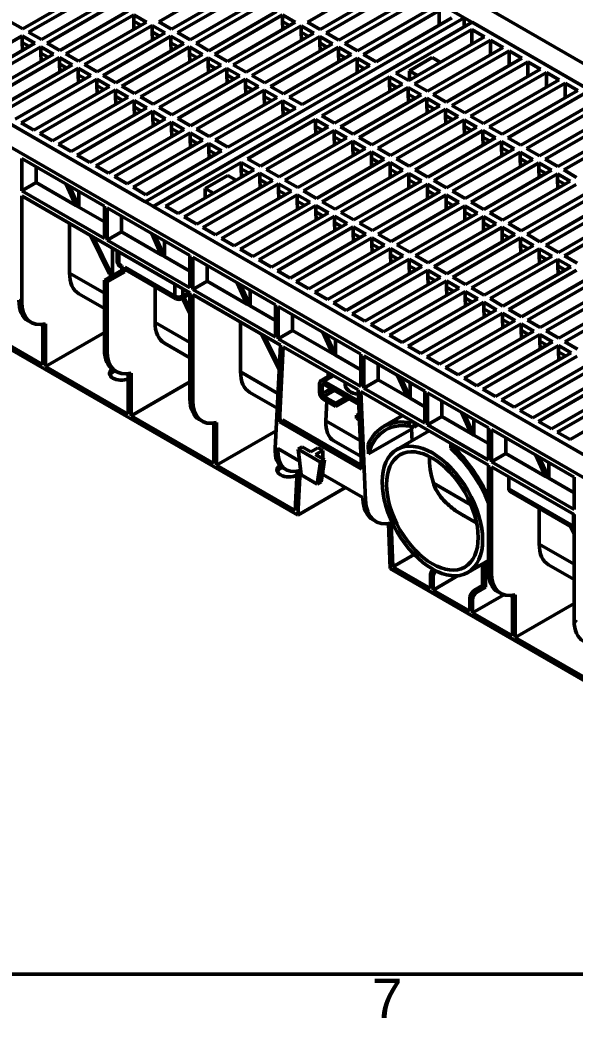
# Model space of a CAD drawing. Header units: millimetres. Extents: x 0 to 1485, y 0 to 1050.
# Drawn here: x 197.6 to 320.7, y 15.3 to 236.6 of the extents above; entities that cross this region are included whole.
import ezdxf

# ---------------------------------------------------------------- set-up
doc = ezdxf.new("R2010")
doc.units = ezdxf.units.MM
doc.header["$LTSCALE"] = 2.5
doc.layers.get('0').update_dxf_attribs({"lineweight": 50})
for name, color, linetype, lineweight in [('Rahmen_0', 7, 'Continuous', 50), ('Rahmen_2', 7, 'Continuous', 50), ('Sichtbar (ISO)', 7, 'Continuous', 50), ('Sichtbar schmal (ISO)', 7, 'Continuous', 50)]:
    doc.layers.add(name, color=color, linetype=linetype, lineweight=lineweight)
doc.styles.add('Aktuell-DINNach Layer', font='arial.ttf')

# ---------------------------------------------------------------- blocks, each defined once
blk = doc.blocks.new('Ränder Standardrahmen')
at = {"layer": 'Rahmen_0', "flags": 128}
blk.add_lwpolyline([(10, 10), (10, 410), (584, 410), (584, 10), (10, 10)], dxfattribs=at)
at = {"layer": 'Rahmen_2', "insert": (110.259, 6.1), "char_height": 3.5, "attachment_point": 7, "style": 'Aktuell-DINNach Layer'}
blk.add_mtext('7', dxfattribs=at)

msp = doc.modelspace()

# ---------------------------------------------------------------- linework, layer by layer
at = {"layer": 'Sichtbar (ISO)'}
for p, q in [((124.665, 341.238), (478.218, 137.114)), ((120.245, 338.686), (473.799, 134.562)), ((403.088, 93.737), (49.535, 297.862)), ((50.418, 297.351), (225.427, 196.31)), ((398.668, 91.186), (45.115, 295.31)), ((261.387, 236.173), (278.181, 245.869)), ((228.404, 236.233), (243.43, 244.908)), ((281.009, 244.236), (264.215, 234.54)), ((213.275, 243.334), (198.249, 234.659)), ((199.556, 233.904), (214.582, 242.58)), ((246.258, 243.275), (231.232, 234.6)), ((232.539, 233.845), (247.566, 242.52)), ((265.523, 233.786), (282.317, 243.482)), ((285.145, 241.849), (268.351, 232.153)), ((217.411, 240.947), (202.385, 232.271)), ((203.692, 231.517), (218.718, 240.192)), ((250.394, 240.887), (235.368, 232.212)), ((236.675, 231.457), (251.701, 240.132)), ((269.658, 231.398), (286.452, 241.094)), ((289.281, 239.461), (272.487, 229.765)), ((221.546, 238.559), (206.52, 229.884)), ((207.828, 229.129), (222.854, 237.804)), ((225.682, 236.171), (222.854, 237.804)), ((222.854, 237.804), (222.854, 236.375)), ((296.138, 237.135), (225.427, 196.31)), ((254.53, 238.499), (239.504, 229.824)), ((240.811, 229.069), (255.837, 237.745)), ((255.837, 237.745), (258.665, 236.112)), ((255.837, 237.745), (255.837, 236.316)), ((273.794, 229.01), (290.588, 238.706)), ((276.623, 227.377), (293.416, 237.073)), ((290.588, 238.706), (290.588, 235.44)), ((296.138, 235.093), (296.138, 237.135)), ((198.249, 234.659), (195.421, 236.292)), ((225.682, 236.171), (210.656, 227.496)), ((211.964, 226.741), (226.99, 235.416)), ((224.445, 235.457), (222.854, 236.375)), ((222.854, 236.375), (222.909, 234.57)), ((229.818, 233.783), (226.99, 235.416)), ((226.99, 235.416), (226.99, 233.987)), ((297.906, 236.114), (227.195, 195.289)), ((231.232, 234.6), (228.404, 236.233)), ((258.665, 236.112), (243.639, 227.436)), ((244.947, 226.682), (259.973, 235.357)), ((257.428, 235.397), (255.837, 236.316)), ((255.837, 236.316), (255.893, 234.511)), ((259.973, 235.357), (262.801, 233.724)), ((259.973, 235.357), (259.973, 233.928)), ((264.215, 234.54), (261.387, 236.173)), ((472.915, 135.073), (297.906, 236.114)), ((181.348, 223.392), (198.142, 233.088)), ((198.142, 233.088), (200.97, 231.455)), ((198.142, 233.088), (198.142, 231.659)), ((202.385, 232.271), (199.556, 233.904)), ((229.818, 233.783), (214.792, 225.108)), ((216.099, 224.353), (231.125, 233.028)), ((228.581, 233.069), (226.99, 233.987)), ((226.99, 233.987), (227.045, 232.182)), ((233.954, 231.395), (231.125, 233.028)), ((231.125, 233.028), (231.125, 231.6)), ((235.368, 232.212), (232.539, 233.845)), ((262.801, 233.724), (247.775, 225.049)), ((249.083, 224.294), (264.109, 232.969)), ((261.564, 233.009), (259.973, 233.928)), ((259.973, 233.928), (260.028, 232.123)), ((264.109, 232.969), (266.937, 231.336)), ((264.109, 232.969), (264.109, 231.54)), ((268.351, 232.153), (265.523, 233.786)), ((281.005, 224.847), (297.799, 234.543)), ((283.834, 223.214), (300.627, 232.91)), ((297.799, 234.543), (300.627, 232.91)), ((297.799, 231.277), (297.799, 234.543)), ((200.97, 231.455), (184.177, 221.759)), ((185.484, 221.004), (202.278, 230.7)), ((198.142, 231.659), (199.733, 230.74)), ((198.142, 231.659), (198.198, 229.854)), ((202.278, 230.7), (205.106, 229.067)), ((202.278, 230.7), (202.278, 229.271)), ((206.52, 229.884), (203.692, 231.517)), ((233.954, 231.395), (218.928, 222.72)), ((220.235, 221.965), (235.261, 230.641)), ((232.716, 230.681), (231.125, 231.6)), ((231.125, 231.6), (231.181, 229.795)), ((238.089, 229.008), (235.261, 230.641)), ((235.261, 230.641), (235.261, 229.212)), ((239.504, 229.824), (236.675, 231.457)), ((266.937, 231.336), (251.911, 222.661)), ((253.218, 221.906), (268.244, 230.581)), ((265.7, 230.622), (264.109, 231.54)), ((264.109, 231.54), (264.164, 229.735)), ((268.244, 230.581), (271.073, 228.948)), ((268.244, 230.581), (268.244, 229.152)), ((272.487, 229.765), (269.658, 231.398)), ((301.935, 232.155), (285.141, 222.459)), ((287.969, 220.826), (304.763, 230.522)), ((301.935, 232.155), (304.763, 230.522)), ((301.935, 232.155), (301.935, 228.889)), ((205.106, 229.067), (188.312, 219.371)), ((189.62, 218.616), (206.414, 228.312)), ((202.278, 229.271), (203.869, 228.353)), ((202.278, 229.271), (202.333, 227.466)), ((206.414, 228.312), (209.242, 226.679)), ((206.414, 228.312), (206.414, 226.883)), ((210.656, 227.496), (207.828, 229.129)), ((238.089, 229.008), (223.063, 220.332)), ((224.371, 219.578), (239.397, 228.253)), ((236.852, 228.293), (235.261, 229.212)), ((235.261, 229.212), (235.317, 227.407)), ((242.225, 226.62), (239.397, 228.253)), ((239.397, 228.253), (239.397, 226.824)), ((243.639, 227.436), (240.811, 229.069)), ((271.073, 228.948), (256.047, 220.273)), ((257.354, 219.518), (272.38, 228.194)), ((269.835, 228.234), (268.244, 229.152)), ((268.244, 229.152), (268.3, 227.347)), ((272.38, 228.194), (275.208, 226.561)), ((272.38, 228.194), (272.38, 226.765)), ((276.623, 227.377), (273.794, 229.01)), ((283.966, 225.383), (289.004, 228.291)), ((289.004, 228.291), (290.816, 227.245)), ((306.07, 229.767), (289.277, 220.071)), ((292.105, 218.438), (308.899, 228.134)), ((306.07, 229.767), (308.899, 228.134)), ((306.07, 229.767), (306.07, 226.501)), ((209.242, 226.679), (192.448, 216.983)), ((193.756, 216.229), (210.549, 225.924)), ((206.414, 226.883), (208.005, 225.965)), ((206.414, 226.883), (206.469, 225.078)), ((210.549, 225.924), (213.378, 224.291)), ((210.549, 225.924), (210.549, 224.496)), ((214.792, 225.108), (211.964, 226.741)), ((242.225, 226.62), (227.199, 217.945)), ((228.507, 217.19), (243.533, 225.865)), ((240.988, 225.905), (239.397, 226.824)), ((239.397, 226.824), (239.452, 225.019)), ((246.361, 224.232), (243.533, 225.865)), ((243.533, 225.865), (243.533, 224.436)), ((247.775, 225.049), (244.947, 226.682)), ((260.182, 217.885), (275.208, 226.561)), ((273.971, 225.846), (272.38, 226.765)), ((272.38, 226.765), (272.436, 224.96)), ((310.206, 227.379), (293.412, 217.684)), ((310.206, 227.379), (313.035, 225.746)), ((310.206, 227.379), (310.206, 224.113)), ((213.378, 224.291), (196.584, 214.596)), ((210.549, 224.496), (212.14, 223.577)), ((210.549, 224.496), (210.605, 222.691)), ((218.928, 222.72), (216.099, 224.353)), ((246.361, 224.232), (231.335, 215.557)), ((245.124, 223.518), (243.533, 224.436)), ((243.533, 224.436), (243.588, 222.631)), ((251.911, 222.661), (249.083, 224.294)), ((264.565, 215.355), (279.591, 224.03)), ((279.591, 224.03), (282.419, 222.397)), ((279.591, 222.602), (279.591, 224.03)), ((283.834, 223.214), (281.005, 224.847)), ((283.966, 225.383), (285.778, 224.337)), ((283.966, 223.29), (283.966, 225.383)), ((296.241, 216.051), (313.035, 225.746)), ((314.342, 224.992), (297.548, 215.296)), ((314.342, 224.992), (317.17, 223.359)), ((314.342, 224.992), (314.342, 221.726)), ((197.891, 213.841), (214.685, 223.537)), ((217.513, 221.904), (200.72, 212.208)), ((214.685, 223.537), (217.513, 221.904)), ((214.685, 223.537), (214.685, 222.108)), ((214.685, 222.108), (216.276, 221.189)), ((214.685, 222.108), (214.741, 220.303)), ((223.063, 220.332), (220.235, 221.965)), ((232.642, 214.802), (247.668, 223.477)), ((250.497, 221.844), (235.471, 213.169)), ((250.497, 221.844), (247.668, 223.477)), ((247.668, 223.477), (247.668, 222.048)), ((249.259, 221.13), (247.668, 222.048)), ((247.668, 222.048), (247.724, 220.243)), ((256.047, 220.273), (253.218, 221.906)), ((267.393, 213.722), (282.419, 222.397)), ((283.727, 221.643), (268.701, 212.967)), ((281.182, 221.683), (279.591, 222.602)), ((279.646, 220.796), (279.591, 222.602)), ((283.727, 221.643), (286.555, 220.01)), ((283.727, 221.643), (283.727, 220.214)), ((287.969, 220.826), (285.141, 222.459)), ((300.377, 213.663), (317.17, 223.359)), ((318.478, 222.604), (301.684, 212.908)), ((318.478, 222.604), (321.306, 220.971)), ((318.478, 222.604), (318.478, 219.338)), ((202.027, 211.453), (218.821, 221.149)), ((221.649, 219.516), (204.855, 209.82)), ((218.821, 221.149), (221.649, 219.516)), ((218.821, 221.149), (218.821, 219.72)), ((218.821, 219.72), (220.412, 218.801)), ((218.821, 219.72), (218.876, 217.915)), ((227.199, 217.945), (224.371, 219.578)), ((236.778, 212.414), (251.804, 221.09)), ((254.632, 219.457), (239.606, 210.781)), ((254.632, 219.457), (251.804, 221.09)), ((251.804, 221.09), (251.804, 219.661)), ((253.395, 218.742), (251.804, 219.661)), ((251.804, 219.661), (251.86, 217.856)), ((260.182, 217.885), (257.354, 219.518)), ((271.529, 211.334), (286.555, 220.01)), ((287.862, 219.255), (272.836, 210.58)), ((285.318, 219.295), (283.727, 220.214)), ((283.727, 220.214), (283.782, 218.409)), ((287.862, 219.255), (290.691, 217.622)), ((287.862, 219.255), (287.862, 217.826)), ((292.105, 218.438), (289.277, 220.071)), ((304.512, 211.275), (321.306, 220.971)), ((322.613, 220.216), (305.82, 210.52)), ((206.163, 209.065), (222.957, 218.761)), ((225.785, 217.128), (208.991, 207.432)), ((222.957, 218.761), (225.785, 217.128)), ((222.957, 218.761), (222.957, 217.332)), ((222.957, 217.332), (224.548, 216.414)), ((222.957, 217.332), (223.012, 215.527)), ((231.335, 215.557), (228.507, 217.19)), ((240.914, 210.027), (255.94, 218.702)), ((243.742, 208.394), (258.768, 217.069)), ((258.768, 217.069), (255.94, 218.702)), ((255.94, 218.702), (255.94, 217.273)), ((257.531, 216.354), (255.94, 217.273)), ((255.94, 217.273), (255.995, 215.468)), ((275.665, 208.947), (290.691, 217.622)), ((289.453, 216.907), (287.862, 217.826)), ((287.862, 217.826), (287.918, 216.021)), ((296.241, 216.051), (293.412, 217.684)), ((308.648, 208.887), (325.442, 218.583)), ((326.749, 217.828), (309.955, 208.132)), ((210.299, 206.677), (227.092, 216.373)), ((227.092, 216.373), (229.921, 214.74)), ((227.092, 216.373), (227.092, 214.944)), ((227.092, 214.944), (228.683, 214.026)), ((227.092, 214.944), (227.148, 213.139)), ((235.471, 213.169), (232.642, 214.802)), ((267.393, 213.722), (264.565, 215.355)), ((291.998, 216.867), (276.972, 208.192)), ((279.801, 206.559), (294.827, 215.234)), ((291.998, 216.867), (294.827, 215.234)), ((291.998, 216.867), (291.998, 215.438)), ((293.589, 214.52), (291.998, 215.438)), ((291.998, 215.438), (292.054, 213.633)), ((300.377, 213.663), (297.548, 215.296)), ((312.784, 206.499), (329.578, 216.195)), ((330.885, 215.441), (314.091, 205.745)), ((200.72, 212.208), (197.891, 213.841)), ((229.921, 214.74), (213.127, 205.044)), ((214.434, 204.29), (231.228, 213.986)), ((231.228, 213.986), (234.056, 212.353)), ((231.228, 213.986), (231.228, 212.557)), ((231.228, 212.557), (232.819, 211.638)), ((231.228, 212.557), (231.284, 210.752)), ((248.125, 205.863), (263.151, 214.539)), ((250.953, 204.23), (265.979, 212.906)), ((265.979, 212.906), (263.151, 214.539)), ((263.151, 213.11), (263.151, 214.539)), ((264.742, 212.191), (263.151, 213.11)), ((263.206, 211.305), (263.151, 213.11)), ((271.529, 211.334), (268.701, 212.967)), ((296.134, 214.479), (281.108, 205.804)), ((283.936, 204.171), (298.962, 212.846)), ((296.134, 214.479), (298.962, 212.846)), ((296.134, 214.479), (296.134, 213.05)), ((297.725, 212.132), (296.134, 213.05)), ((296.134, 213.05), (296.189, 211.245)), ((304.512, 211.275), (301.684, 212.908)), ((316.92, 204.112), (333.713, 213.808)), ((335.021, 213.053), (318.227, 203.357)), ((204.855, 209.82), (202.027, 211.453)), ((234.056, 212.353), (217.263, 202.657)), ((218.57, 201.902), (235.364, 211.598)), ((235.364, 211.598), (238.192, 209.965)), ((235.364, 211.598), (235.364, 210.169)), ((239.606, 210.781), (236.778, 212.414)), ((267.286, 212.151), (252.26, 203.476)), ((255.089, 201.843), (270.115, 210.518)), ((270.115, 210.518), (267.286, 212.151)), ((267.286, 212.151), (267.286, 210.722)), ((268.877, 209.803), (267.286, 210.722)), ((267.286, 210.722), (267.342, 208.917)), ((275.665, 208.947), (272.836, 210.58)), ((300.27, 212.091), (285.244, 203.416)), ((288.072, 201.783), (303.098, 210.459)), ((300.27, 212.091), (303.098, 210.459)), ((300.27, 212.091), (300.27, 210.663)), ((301.861, 209.744), (300.27, 210.663)), ((300.27, 210.663), (300.325, 208.858)), ((308.648, 208.887), (305.82, 210.52)), ((208.991, 207.432), (206.163, 209.065)), ((238.192, 209.965), (221.398, 200.269)), ((222.706, 199.514), (239.5, 209.21)), ((235.364, 210.169), (236.955, 209.25)), ((235.364, 210.169), (235.419, 208.364)), ((239.5, 209.21), (242.328, 207.577)), ((239.5, 209.21), (239.5, 207.781)), ((243.742, 208.394), (240.914, 210.027)), ((271.422, 209.763), (256.396, 201.088)), ((259.225, 199.455), (274.251, 208.13)), ((274.251, 208.13), (271.422, 209.763)), ((271.422, 209.763), (271.422, 208.334)), ((273.013, 207.416), (271.422, 208.334)), ((271.422, 208.334), (271.478, 206.529)), ((279.801, 206.559), (276.972, 208.192)), ((304.405, 209.704), (289.379, 201.028)), ((304.405, 209.704), (307.234, 208.071)), ((304.405, 209.704), (304.405, 208.275)), ((305.996, 207.356), (304.405, 208.275)), ((304.405, 208.275), (304.461, 206.47)), ((312.784, 206.499), (309.955, 208.132)), ((198.027, 198.759), (198.027, 205.904)), ((198.027, 205.904), (216.368, 195.315)), ((213.127, 205.044), (210.299, 206.677)), ((225.534, 197.881), (242.328, 207.577)), ((239.5, 207.781), (241.091, 206.863)), ((239.5, 207.781), (239.555, 205.976)), ((275.558, 207.375), (260.532, 198.7)), ((278.386, 205.742), (275.558, 207.375)), ((275.558, 207.375), (275.558, 205.946)), ((277.149, 205.028), (275.558, 205.946)), ((275.558, 205.946), (275.613, 204.141)), ((292.208, 199.395), (307.234, 208.071)), ((308.541, 207.316), (293.515, 198.641)), ((308.541, 207.316), (311.37, 205.683)), ((308.541, 207.316), (308.541, 205.887)), ((201.209, 204.067), (201.209, 200.596)), ((217.263, 202.657), (214.434, 204.29)), ((229.917, 195.351), (246.71, 205.047)), ((246.71, 205.047), (249.539, 203.414)), ((246.71, 203.618), (246.71, 205.047)), ((250.953, 204.23), (248.125, 205.863)), ((263.36, 197.067), (278.386, 205.742)), ((279.694, 204.988), (264.668, 196.312)), ((282.522, 203.355), (279.694, 204.988)), ((279.694, 204.988), (279.694, 203.559)), ((283.936, 204.171), (281.108, 205.804)), ((296.344, 197.008), (311.37, 205.683)), ((312.677, 204.928), (297.651, 196.253)), ((310.132, 204.969), (308.541, 205.887)), ((308.541, 205.887), (308.597, 204.082)), ((312.677, 204.928), (315.505, 203.295)), ((312.677, 204.928), (312.677, 203.499)), ((316.92, 204.112), (314.091, 205.745)), ((221.398, 200.269), (218.57, 201.902)), ((232.745, 193.718), (249.539, 203.414)), ((250.846, 202.659), (234.052, 192.963)), ((238.711, 199.255), (243.749, 202.164)), ((243.749, 202.164), (245.561, 201.117)), ((246.71, 203.618), (248.301, 202.699)), ((246.766, 201.813), (246.71, 203.618)), ((250.846, 202.659), (253.675, 201.026)), ((250.846, 202.659), (250.846, 201.23)), ((255.089, 201.843), (252.26, 203.476)), ((267.496, 194.679), (282.522, 203.355)), ((283.829, 202.6), (268.803, 193.924)), ((281.285, 202.64), (279.694, 203.559)), ((279.694, 203.559), (279.749, 201.754)), ((286.658, 200.967), (283.829, 202.6)), ((283.829, 202.6), (283.829, 201.171)), ((288.072, 201.783), (285.244, 203.416)), ((300.479, 194.62), (315.505, 203.295)), ((316.813, 202.54), (301.787, 193.865)), ((314.268, 202.581), (312.677, 203.499)), ((312.677, 203.499), (312.732, 201.694)), ((316.813, 202.54), (319.641, 200.907)), ((316.813, 202.54), (316.813, 201.112)), ((321.055, 201.724), (318.227, 203.357)), ((198.027, 198.759), (201.209, 200.596)), ((201.209, 200.596), (210.026, 195.506)), ((207.9, 200.203), (210.026, 195.506)), ((210.733, 195.098), (208.607, 199.795)), ((225.534, 197.881), (222.706, 199.514)), ((236.881, 191.33), (253.675, 201.026)), ((254.982, 200.271), (238.188, 190.575)), ((238.711, 199.255), (240.523, 198.209)), ((238.711, 197.163), (238.711, 199.255)), ((250.846, 201.23), (252.437, 200.312)), ((250.846, 201.23), (250.902, 199.425)), ((254.982, 200.271), (257.81, 198.638)), ((254.982, 200.271), (254.982, 198.842)), ((259.225, 199.455), (256.396, 201.088)), ((271.632, 192.291), (286.658, 200.967)), ((287.965, 200.212), (272.939, 191.537)), ((285.42, 200.252), (283.829, 201.171)), ((283.829, 201.171), (283.885, 199.366)), ((290.794, 198.579), (287.965, 200.212)), ((287.965, 200.212), (287.965, 198.783)), ((292.208, 199.395), (289.379, 201.028)), ((304.615, 192.232), (319.641, 200.907)), ((320.948, 200.153), (305.922, 191.477)), ((318.404, 200.193), (316.813, 201.112)), ((316.813, 201.112), (316.868, 199.306)), ((216.368, 188.17), (198.027, 198.759)), ((235.327, 176.102), (198.027, 197.637)), ((198.027, 197.637), (198.027, 174.107)), ((210.733, 198.568), (210.733, 195.098)), ((241.017, 188.942), (257.81, 198.638)), ((259.118, 197.884), (242.324, 188.188)), ((254.982, 198.842), (256.573, 197.924)), ((254.982, 198.842), (255.037, 197.037)), ((259.118, 197.884), (261.946, 196.251)), ((259.118, 197.884), (259.118, 196.455)), ((263.36, 197.067), (260.532, 198.7)), ((275.768, 189.904), (290.794, 198.579)), ((292.101, 197.824), (277.075, 189.149)), ((289.556, 197.865), (287.965, 198.783)), ((287.965, 198.783), (288.021, 196.978)), ((294.929, 196.191), (292.101, 197.824)), ((292.101, 197.824), (292.101, 196.395)), ((296.344, 197.008), (293.515, 198.641)), ((308.751, 189.844), (323.777, 198.52)), ((325.084, 197.765), (310.058, 189.09)), ((210.026, 195.506), (210.733, 195.098)), ((210.733, 195.098), (216.368, 191.845)), ((216.368, 195.315), (216.368, 188.17)), ((216.986, 187.813), (216.986, 194.958)), ((216.986, 194.958), (235.327, 184.369)), ((227.195, 195.289), (402.204, 94.248)), ((232.745, 193.718), (229.917, 195.351)), ((245.152, 186.555), (261.946, 196.251)), ((263.253, 195.496), (246.46, 185.8)), ((259.118, 196.455), (260.709, 195.536)), ((259.118, 196.455), (259.173, 194.65)), ((263.253, 195.496), (266.082, 193.863)), ((263.253, 195.496), (263.253, 194.067)), ((267.496, 194.679), (264.668, 196.312)), ((279.903, 187.516), (294.929, 196.191)), ((296.237, 195.436), (281.211, 186.761)), ((293.692, 195.477), (292.101, 196.395)), ((292.101, 196.395), (292.156, 194.59)), ((299.065, 193.803), (296.237, 195.436)), ((296.237, 195.436), (296.237, 194.008)), ((300.479, 194.62), (297.651, 196.253)), ((312.887, 187.457), (327.913, 196.132)), ((329.22, 195.377), (314.194, 186.702)), ((220.168, 193.12), (220.168, 189.65)), ((236.881, 191.33), (234.052, 192.963)), ((249.288, 184.167), (266.082, 193.863)), ((267.389, 193.108), (250.595, 183.412)), ((263.253, 194.067), (264.844, 193.148)), ((263.253, 194.067), (263.309, 192.262)), ((267.389, 193.108), (270.218, 191.475)), ((267.389, 193.108), (267.389, 191.679)), ((271.632, 192.291), (268.803, 193.924)), ((284.039, 185.128), (299.065, 193.803)), ((300.372, 193.049), (285.346, 184.373)), ((297.828, 193.089), (296.237, 194.008)), ((296.237, 194.008), (296.292, 192.202)), ((303.201, 191.416), (300.372, 193.049)), ((300.372, 193.049), (300.372, 191.62)), ((304.615, 192.232), (301.787, 193.865)), ((317.022, 185.069), (332.048, 193.744)), ((333.356, 192.989), (318.33, 184.314)), ((259.236, 126.78), (148.22, 190.875)), ((208.634, 191.513), (208.634, 180.49)), ((241.017, 188.942), (238.188, 190.575)), ((253.424, 181.779), (270.218, 191.475)), ((271.525, 190.72), (254.731, 181.024)), ((267.389, 191.679), (268.98, 190.761)), ((267.389, 191.679), (267.445, 189.874)), ((271.525, 190.72), (274.353, 189.087)), ((271.525, 190.72), (271.525, 189.291)), ((275.768, 189.904), (272.939, 191.537)), ((288.175, 182.74), (303.201, 191.416)), ((304.508, 190.661), (289.482, 181.986)), ((301.963, 190.701), (300.372, 191.62)), ((300.372, 191.62), (300.428, 189.815)), ((307.337, 189.028), (304.508, 190.661)), ((304.508, 190.661), (304.508, 189.232)), ((308.751, 189.844), (305.922, 191.477)), ((217.45, 180.299), (213.208, 188.872)), ((213.915, 188.464), (218.148, 179.91)), ((216.986, 187.813), (220.168, 189.65)), ((220.168, 189.65), (228.985, 184.56)), ((226.859, 189.257), (228.985, 184.56)), ((229.692, 184.152), (227.566, 188.849)), ((245.152, 186.555), (242.324, 188.188)), ((257.56, 179.391), (274.353, 189.087)), ((275.661, 188.332), (258.867, 178.636)), ((271.525, 189.291), (273.116, 188.373)), ((271.525, 189.291), (271.58, 187.486)), ((275.661, 188.332), (278.489, 186.699)), ((275.661, 188.332), (275.661, 186.904)), ((279.903, 187.516), (277.075, 189.149)), ((292.311, 180.353), (307.337, 189.028)), ((308.644, 188.273), (293.618, 179.598)), ((306.099, 188.313), (304.508, 189.232)), ((304.508, 189.232), (304.564, 187.427)), ((311.472, 186.64), (308.644, 188.273)), ((308.644, 188.273), (308.644, 186.844)), ((312.887, 187.457), (310.058, 189.09)), ((235.327, 177.224), (216.986, 187.813)), ((218.157, 186.014), (218.157, 179.916)), ((229.692, 187.622), (229.692, 184.152)), ((261.695, 177.004), (278.489, 186.699)), ((275.661, 186.904), (277.252, 185.985)), ((275.661, 186.904), (275.716, 185.098)), ((284.039, 185.128), (281.211, 186.761)), ((296.446, 177.965), (311.472, 186.64)), ((310.235, 185.926), (308.644, 186.844)), ((308.644, 186.844), (308.699, 185.039)), ((317.022, 185.069), (314.194, 186.702)), ((219.228, 185.396), (219.228, 183.042)), ((228.985, 184.56), (229.692, 184.152)), ((229.692, 184.152), (235.327, 180.898)), ((235.327, 184.369), (235.327, 177.224)), ((235.946, 176.867), (235.946, 184.011)), ((235.946, 184.011), (254.286, 173.422)), ((249.288, 184.167), (246.46, 185.8)), ((279.796, 185.945), (263.003, 176.249)), ((265.831, 174.616), (282.625, 184.312)), ((279.796, 185.945), (282.625, 184.312)), ((279.796, 185.945), (279.796, 184.516)), ((279.796, 184.516), (281.387, 183.597)), ((279.796, 184.516), (279.852, 182.711)), ((288.175, 182.74), (285.346, 184.373)), ((312.78, 185.885), (297.754, 177.21)), ((300.582, 175.577), (315.608, 184.252)), ((315.608, 184.252), (312.78, 185.885)), ((312.78, 185.885), (312.78, 184.456)), ((314.371, 183.538), (312.78, 184.456)), ((312.78, 184.456), (312.835, 182.651)), ((321.158, 182.681), (318.33, 184.314)), ((219.853, 181.959), (220.257, 181.726)), ((220.257, 181.128), (220.257, 182.149)), ((220.875, 181.792), (220.875, 180.771)), ((239.128, 182.174), (239.128, 178.704)), ((253.424, 181.779), (250.595, 183.412)), ((283.932, 183.557), (267.138, 173.861)), ((269.967, 172.228), (286.761, 181.924)), ((283.932, 183.557), (286.761, 181.924)), ((283.932, 183.557), (283.932, 182.128)), ((283.932, 182.128), (285.523, 181.209)), ((283.932, 182.128), (283.988, 180.323)), ((292.311, 180.353), (289.482, 181.986)), ((316.915, 183.498), (301.889, 174.822)), ((304.718, 173.189), (319.744, 181.865)), ((319.744, 181.865), (316.915, 183.498)), ((316.915, 183.498), (316.915, 182.069)), ((318.506, 181.15), (316.915, 182.069)), ((316.915, 182.069), (316.971, 180.264)), ((216.368, 178.883), (220.257, 181.128)), ((220.875, 180.771), (216.986, 178.526)), ((218.135, 179.903), (217.45, 180.299)), ((220.875, 180.771), (220.257, 181.128)), ((221.134, 181.219), (232.227, 174.815)), ((257.56, 179.391), (254.731, 181.024)), ((288.068, 181.169), (271.274, 171.473)), ((274.103, 169.84), (290.896, 179.536)), ((288.068, 181.169), (290.896, 179.536)), ((288.068, 181.169), (288.068, 179.74)), ((288.068, 179.74), (289.659, 178.822)), ((288.068, 179.74), (288.123, 177.935)), ((296.446, 177.965), (293.618, 179.598)), ((321.051, 181.11), (306.025, 172.434)), ((308.854, 170.801), (323.88, 179.477)), ((216.986, 178.526), (216.368, 178.883)), ((216.368, 163.518), (216.368, 178.883)), ((216.986, 178.526), (216.986, 163.161)), ((227.593, 177.49), (227.593, 169.544)), ((235.946, 176.867), (239.128, 178.704)), ((239.128, 178.704), (247.944, 173.614)), ((245.819, 178.311), (247.944, 173.614)), ((248.651, 173.206), (246.526, 177.903)), ((261.695, 177.004), (258.867, 178.636)), ((292.204, 178.781), (275.41, 169.085)), ((278.238, 167.452), (295.032, 177.148)), ((292.204, 178.781), (295.032, 177.148)), ((292.204, 178.781), (292.204, 177.352)), ((292.204, 177.352), (293.795, 176.434)), ((292.204, 177.352), (292.259, 175.547)), ((300.582, 175.577), (297.754, 177.21)), ((325.187, 178.722), (310.161, 170.047)), ((216.368, 172.643), (210.705, 175.912)), ((233.477, 174.815), (235.327, 175.883)), ((235.327, 171.541), (233.655, 174.918)), ((234.048, 175.145), (235.327, 172.561)), ((235.327, 152.572), (235.327, 176.102)), ((254.286, 166.278), (235.946, 176.867)), ((255.389, 164.519), (235.946, 175.744)), ((235.946, 175.744), (235.946, 152.215)), ((248.651, 176.676), (248.651, 173.206)), ((265.831, 174.616), (263.003, 176.249)), ((296.339, 176.394), (279.546, 166.698)), ((296.339, 176.394), (299.168, 174.761)), ((296.339, 176.394), (296.339, 174.965)), ((296.339, 174.965), (297.93, 174.046)), ((296.339, 174.965), (296.395, 173.16)), ((312.989, 168.414), (328.015, 177.089)), ((329.323, 176.334), (314.297, 167.659)), ((247.944, 173.614), (248.651, 173.206)), ((248.651, 173.206), (254.286, 169.952)), ((254.286, 173.422), (254.286, 166.278)), ((254.905, 165.921), (254.905, 173.065)), ((254.905, 173.065), (273.245, 162.476)), ((269.967, 172.228), (267.138, 173.861)), ((282.374, 165.065), (299.168, 174.761)), ((300.475, 174.006), (283.681, 164.31)), ((300.475, 174.006), (303.304, 172.373)), ((300.475, 174.006), (300.475, 172.577)), ((304.718, 173.189), (301.889, 174.822)), ((317.125, 166.026), (332.151, 174.701)), ((333.458, 173.946), (318.432, 165.271)), ((258.087, 171.228), (258.087, 167.758)), ((274.103, 169.84), (271.274, 171.473)), ((286.51, 162.677), (303.304, 172.373)), ((304.611, 171.618), (287.817, 161.922)), ((300.475, 172.577), (302.066, 171.658)), ((300.475, 172.577), (300.531, 170.772)), ((304.611, 171.618), (307.439, 169.985)), ((304.611, 171.618), (304.611, 170.189)), ((308.854, 170.801), (306.025, 172.434)), ((185.918, 169.825), (202.712, 160.129)), ((199.479, 169.887), (200.098, 169.529)), ((202.712, 160.129), (202.712, 169.126)), ((203.33, 169.263), (203.33, 159.772)), ((246.552, 169.621), (246.552, 158.598)), ((278.238, 167.452), (275.41, 169.085)), ((290.646, 160.289), (307.439, 169.985)), ((308.747, 169.23), (291.953, 159.534)), ((304.611, 170.189), (306.202, 169.271)), ((304.611, 170.189), (304.667, 168.384)), ((308.747, 169.23), (311.575, 167.597)), ((308.747, 169.23), (308.747, 167.801)), ((312.989, 168.414), (310.161, 170.047)), ((203.33, 159.772), (216.368, 167.299)), ((255.103, 158.944), (251.126, 166.98)), ((251.833, 166.572), (255.15, 159.869)), ((254.905, 165.921), (258.087, 167.758)), ((258.087, 167.758), (266.904, 162.668)), ((264.778, 167.365), (266.904, 162.668)), ((267.611, 162.259), (265.485, 166.957)), ((282.374, 165.065), (279.546, 166.698)), ((294.781, 157.901), (311.575, 167.597)), ((312.882, 166.842), (296.089, 157.146)), ((308.747, 167.801), (310.338, 166.883)), ((308.747, 167.801), (308.802, 165.996)), ((312.882, 166.842), (315.711, 165.209)), ((312.882, 166.842), (312.882, 165.414)), ((317.125, 166.026), (314.297, 167.659)), ((235.327, 161.697), (229.664, 164.966)), ((254.216, 141.667), (255.389, 164.519)), ((273.245, 155.332), (254.905, 165.921)), ((256.009, 164.161), (255.154, 147.508)), ((272.626, 154.567), (256.009, 164.161)), ((267.611, 165.73), (267.611, 162.259)), ((286.51, 162.677), (283.681, 164.31)), ((298.917, 155.514), (315.711, 165.209)), ((317.018, 164.455), (300.224, 154.759)), ((312.882, 165.414), (314.473, 164.495)), ((312.882, 165.414), (312.938, 163.608)), ((317.018, 164.455), (319.847, 162.822)), ((317.018, 164.455), (317.018, 163.026)), ((321.261, 163.638), (318.432, 165.271)), ((266.904, 162.668), (267.611, 162.259)), ((267.611, 162.259), (273.245, 159.006)), ((273.245, 162.476), (273.245, 155.332)), ((273.864, 154.975), (273.864, 162.119)), ((273.864, 162.119), (287.388, 154.311)), ((290.646, 160.289), (287.817, 161.922)), ((303.053, 153.126), (319.847, 162.822)), ((321.154, 162.067), (304.36, 152.371)), ((317.018, 163.026), (318.609, 162.107)), ((317.018, 163.026), (317.074, 161.221)), ((203.33, 159.772), (221.671, 149.183)), ((277.046, 160.282), (277.046, 156.812)), ((294.781, 157.901), (291.953, 159.534)), ((307.189, 150.738), (323.982, 160.434)), ((325.29, 159.679), (308.496, 149.983)), ((218.439, 158.941), (219.057, 158.583)), ((221.671, 149.183), (221.671, 158.18)), ((222.29, 158.317), (222.29, 148.825)), ((266.744, 157.963), (264.338, 156.574)), ((266.005, 158.39), (265.96, 157.51)), ((281.373, 157.784), (283.498, 153.087)), ((284.117, 152.729), (281.992, 157.427)), ((311.324, 148.35), (328.118, 158.046)), ((329.425, 157.291), (312.632, 147.595)), ((222.29, 148.825), (235.327, 156.353)), ((264.053, 154.107), (264.053, 155.944)), ((264.672, 155.587), (264.672, 153.75)), ((265.025, 156.506), (272.733, 152.056)), ((272.764, 151.323), (265.025, 155.791)), ((269.761, 156.221), (269.761, 155.689)), ((273.864, 154.975), (277.046, 156.812)), ((287.388, 147.167), (273.864, 154.975)), ((277.046, 156.812), (283.498, 153.087)), ((284.117, 156.199), (284.117, 152.729)), ((298.917, 155.514), (296.089, 157.146)), ((315.46, 145.962), (332.254, 155.658)), ((254.671, 150.529), (248.623, 154.02)), ((265.025, 153.138), (267.677, 151.607)), ((267.677, 151.607), (269.975, 152.933)), ((272.626, 154.567), (273.372, 136.99)), ((301.53, 137.879), (273.245, 154.209)), ((274.27, 130.088), (273.245, 154.209)), ((283.498, 153.087), (284.117, 152.729)), ((287.388, 154.311), (287.388, 147.167)), ((288.006, 146.81), (288.006, 153.954)), ((288.006, 153.954), (301.53, 146.146)), ((303.053, 153.126), (300.224, 154.759)), ((333.561, 154.904), (316.767, 145.208)), ((336.39, 153.271), (319.596, 143.575)), ((267.677, 150.892), (265.025, 152.423)), ((265.679, 152.046), (265.455, 147.684)), ((270.594, 152.576), (267.677, 150.892)), ((267.677, 150.892), (267.677, 151.607)), ((284.117, 152.729), (287.388, 150.841)), ((291.188, 152.117), (291.188, 148.647)), ((307.189, 150.738), (304.36, 152.371)), ((222.29, 148.825), (240.63, 138.237)), ((272.85, 149.286), (272.273, 148.953)), ((272.273, 148.953), (272.273, 148.239)), ((272.273, 148.953), (272.879, 148.603)), ((282.468, 148.885), (278.254, 146.452)), ((288.006, 146.81), (291.188, 148.647)), ((291.188, 148.647), (297.641, 144.922)), ((295.515, 149.619), (297.641, 144.922)), ((298.259, 144.564), (296.134, 149.262)), ((311.324, 148.35), (308.496, 149.983)), ((237.398, 147.994), (238.017, 147.637)), ((240.63, 138.237), (240.63, 147.234)), ((241.249, 147.371), (241.249, 137.879)), ((255.154, 147.508), (255.861, 147.916)), ((255.154, 147.508), (273.372, 136.99)), ((255.861, 147.916), (273.337, 137.827)), ((272.91, 147.871), (272.273, 148.239)), ((284.382, 147.237), (284.382, 147.779)), ((285.001, 147.422), (285.001, 146.35)), ((285.001, 146.35), (285.929, 146.886)), ((301.53, 139.002), (288.006, 146.81)), ((298.259, 148.034), (298.259, 144.564)), ((301.53, 146.146), (301.53, 139.002)), ((315.46, 145.962), (312.632, 147.595)), ((241.249, 137.879), (254.412, 145.479)), ((284.465, 145.894), (274.919, 140.383)), ((288.343, 145.493), (281.192, 141.364)), ((284.465, 145.894), (284.575, 143.317)), ((297.641, 144.922), (298.259, 144.564)), ((298.259, 144.564), (301.53, 142.676)), ((302.148, 138.645), (302.148, 145.789)), ((302.148, 145.789), (320.489, 135.2)), ((305.33, 143.952), (305.33, 140.482)), ((319.596, 143.575), (316.767, 145.208)), ((259.294, 141.443), (260.178, 141.954)), ((260.178, 141.954), (262.122, 140.831)), ((262.122, 140.831), (263.713, 141.75)), ((263.713, 141.75), (264.774, 141.137)), ((273.253, 139.8), (267.238, 143.273)), ((274.834, 142.395), (274.919, 140.383)), ((293.133, 141.656), (293.133, 142.727)), ((293.752, 142.37), (293.752, 141.827)), ((294.222, 142.099), (293.752, 141.827)), ((254.849, 141.561), (254.836, 141.309)), ((259.62, 138.806), (254.849, 141.561)), ((264.244, 138.586), (259.294, 141.443)), ((259.294, 141.443), (260.001, 135.728)), ((263.183, 140.219), (264.774, 141.137)), ((263.183, 140.219), (265.128, 139.096)), ((264.774, 141.137), (264.774, 139.3)), ((302.148, 138.645), (305.33, 140.482)), ((305.33, 140.482), (314.147, 135.392)), ((312.021, 140.089), (314.147, 135.392)), ((314.854, 134.983), (312.729, 139.681)), ((241.249, 137.879), (258.652, 127.832)), ((263.537, 133.687), (264.244, 138.586)), ((264.244, 138.586), (265.128, 139.096)), ((265.128, 139.096), (264.421, 134.197)), ((301.53, 137.879), (301.53, 114.35)), ((320.489, 128.056), (302.148, 138.645)), ((320.489, 126.933), (302.148, 137.522)), ((302.148, 113.993), (302.148, 137.522)), ((314.854, 138.453), (314.854, 134.983)), ((255.999, 137.255), (256.619, 136.897)), ((258.652, 127.832), (259.099, 136.542)), ((259.745, 136.692), (259.236, 126.78)), ((260.001, 135.728), (263.537, 133.687)), ((264.646, 135.756), (264.774, 135.83)), ((264.774, 136.647), (264.774, 135.83)), ((273.639, 130.712), (264.774, 135.83)), ((306.037, 135.277), (306.037, 132.623)), ((314.147, 135.392), (314.854, 134.983)), ((320.489, 135.2), (320.489, 128.056)), ((259.236, 126.78), (269.842, 132.904)), ((263.537, 133.687), (264.421, 134.197)), ((314.854, 134.983), (320.489, 131.73)), ((273.639, 130.712), (273.65, 130.446)), ((320.489, 123.857), (306.296, 132.051)), ((298.906, 124.989), (296.087, 126.617)), ((312.755, 128.322), (312.755, 120.376)), ((320.489, 126.933), (320.489, 103.404)), ((275.973, 125.723), (276.592, 125.366)), ((279.742, 114.941), (279.318, 124.919)), ((279.917, 125.046), (280.33, 115.316)), ((319.549, 124.4), (320.489, 122.5)), ((320.168, 124.042), (320.489, 123.393)), ((280.33, 115.316), (285.055, 118.044)), ((280.33, 115.316), (288.625, 110.527)), ((301.53, 116.733), (296.942, 114.084)), ((300.204, 111.19), (300.204, 115.968)), ((300.823, 116.325), (300.823, 110.833)), ((320.489, 112.528), (314.826, 115.798)), ((326.411, 87.996), (279.742, 114.941)), ((288.625, 110.527), (288.625, 113.384)), ((294.826, 113.392), (289.244, 110.169)), ((289.244, 113.027), (289.244, 110.169)), ((298.436, 110.169), (300.204, 111.19)), ((300.823, 110.833), (299.055, 109.812)), ((300.204, 111.19), (300.823, 110.833)), ((289.244, 110.169), (297.375, 105.475)), ((304.914, 109.113), (297.994, 105.117)), ((303.601, 109.772), (304.219, 109.415)), ((306.833, 100.014), (306.833, 109.011)), ((307.452, 109.149), (307.452, 99.657)), ((297.375, 108.332), (297.375, 105.475)), ((297.994, 105.117), (297.994, 107.975)), ((307.452, 99.657), (320.489, 107.184)), ((297.994, 105.117), (306.833, 100.014)), ((307.452, 99.657), (325.792, 89.068))]:
    msp.add_line(p, q, dxfattribs=at)
for centre, start, end in [((220.478, 183.042), 180, 240), ((232.852, 175.897), 240, 300)]:
    msp.add_arc(centre, 1.25, start, end, dxfattribs=at)
for centre, major_axis, ratio, start_param, end_param in [((221.759, 182.302), (-0.625, -1.083), 0.5773503, 5.4977871, 6.2831853), ((215.705, 184.573), (-5, -8.66), 0.5773503, 5.4977871, 6.2831853), ((204.479, 178.547), (-5, -8.66), 0.5773503, 5.4977871, 6.2831853), ((205.098, 178.19), (-5, -8.66), 0.5773503, 5.4977871, 6.8159032), ((234.664, 173.627), (-5, -8.66), 0.5773503, 5.4977871, 6.2831853), ((223.439, 167.601), (-5, -8.66), 0.5773503, 5.4977871, 6.2831853), ((224.057, 167.244), (-5, -8.66), 0.5773503, 5.4977871, 6.8159032), ((220.124, 158.241), (-2.625, 0), 0.5773503, 5.609839, 8.4841189), ((220.124, 157.526), (-2.625, 0), 0.5773503, 5.290468, 6.0452442), ((253.623, 162.68), (-5, -8.66), 0.5773503, 5.4977871, 6.2831853), ((265.025, 155.383), (-0.687, 1.191), 0.5773503, 5.4977871, 7.0685835), ((265.025, 155.383), (-0.25, 0.433), 0.5773503, 5.4977871, 7.0685835), ((273.511, 155.689), (-3.75, 0), 0.5773503, 0, 1.3441318), ((265.025, 153.546), (-0.687, 1.191), 0.5773503, 0.7853982, 2.3561945), ((265.025, 153.546), (0.25, -0.433), 0.5773503, 3.9269908, 5.4977871), ((242.398, 156.655), (-5, -8.66), 0.5773503, 5.4977871, 6.2831853), ((243.017, 156.297), (-5, -8.66), 0.5773503, 5.4977871, 6.8159032), ((272.526, 151.767), (5.407, 8.422), 0.5432563, 2.3818256, 3.1672238), ((289.067, 127.724), (-10.813, 18.728), 0.5773503, 5.8091522, 6.694407), ((289.067, 127.724), (-10.375, 17.97), 0.5773503, 5.7785705, 6.8003305), ((298.613, 133.235), (10.375, -17.97), 0.5773503, 3.619639, 3.6587379), ((289.067, 127.724), (10.812, -18.728), 0.5773503, 1.4034154, 2.0448294), ((261.287, 145.749), (-5.407, -8.422), 0.5432563, 5.5234183, 6.3088165), ((261.907, 145.391), (5.407, 8.422), 0.5432563, 2.3818256, 3.6999417), ((298.613, 133.235), (7.188, -12.449), 0.5773503, 3.8678359, 4.3385077), ((289.067, 127.724), (-10.375, 17.97), 0.5773503, 4.4829444, 5.2170038), ((257.247, 136.808), (-2.625, 0), 0.5773503, 5.5514601, 8.6143224), ((257.247, 136.093), (-2.625, 0), 0.5773503, 5.2863912, 6.0452442), ((306.921, 133.133), (-0.625, -1.083), 0.5773503, 5.4977871, 6.2831853), ((280.721, 134.529), (-4.601, -8.886), 0.6055658, 5.4700219, 6.25542), ((281.341, 134.171), (4.601, 8.886), 0.6055658, 2.3284292, 3.6465453), ((319.826, 124.458), (-5, -8.66), 0.5773503, 5.4977871, 6.2831853), ((289.686, 113.997), (-0.75, -1.299), 0.5773503, 4.4128457, 5.4977871), ((290.304, 113.64), (0.75, 1.299), 0.5773503, 1.2536262, 2.3561945), ((308.601, 118.432), (-5, -8.66), 0.5773503, 5.4977871, 6.2831853), ((309.219, 118.075), (-5, -8.66), 0.5773503, 5.4977871, 6.8159032), ((298.436, 108.945), (-0.75, -1.299), 0.5773503, 3.9269908, 5.4977871), ((299.055, 108.587), (0.75, 1.299), 0.5773503, 0.7853982, 2.3561945), ((327.56, 107.486), (-5, -8.66), 0.5773503, 5.4977871, 6.2831853)]:
    msp.add_ellipse(centre, major_axis=major_axis, ratio=ratio, start_param=start_param, end_param=end_param, dxfattribs=at)
for major_axis in [(7.875, -13.64), (-7.188, 12.449)]:
    msp.add_ellipse((289.067, 127.724), major_axis=major_axis, ratio=0.5773503, dxfattribs=at)
msp.add_open_spline([(289.297, 133.919), (289.446, 133.438), (289.64, 132.968), (290.116, 132.036), (290.404, 131.576), (291.389, 130.22), (292.22, 129.379), (294.015, 127.908), (294.971, 127.269), (295.955, 126.694)], degree=3, knots=[3.0334383, 3.0334383, 3.0334383, 3.0334383, 3.3304407, 3.3304407, 3.6535488, 3.6535488, 4.369066, 4.369066, 5.045723, 5.045723, 5.045723, 5.045723], dxfattribs=at)
msp.add_open_spline([(295.955, 126.694), (295.999, 126.668), (296.043, 126.642), (296.087, 126.617)], degree=3, dxfattribs=at)
at = {"layer": 'Sichtbar schmal (ISO)'}
for p, q in [((219.594, 182.531), (219.594, 185.185)), ((220.257, 182.149), (219.594, 182.531)), ((231.968, 175.387), (220.875, 181.792)), ((216.368, 176.025), (208.634, 180.49)), ((231.968, 178.041), (231.968, 175.387)), ((233.736, 175.387), (233.736, 177.02)), ((235.15, 176.204), (233.736, 175.387)), ((198.027, 174.107), (197.408, 174.464)), ((235.327, 165.079), (227.593, 169.544)), ((216.986, 163.161), (216.368, 163.518)), ((254.84, 153.813), (246.552, 158.598)), ((265.025, 156.506), (267.147, 157.73)), ((264.672, 155.587), (265.025, 155.791)), ((264.672, 153.75), (266.616, 154.873)), ((265.025, 153.138), (267.323, 154.464)), ((235.946, 152.215), (235.327, 152.572)), ((273.106, 143.267), (265.455, 147.684)), ((254.836, 141.309), (254.216, 141.667)), ((297.628, 129.109), (289.297, 133.919)), ((320.356, 124.356), (306.037, 132.623)), ((274.27, 130.088), (273.65, 130.446)), ((320.356, 127.01), (320.356, 124.356)), ((320.489, 115.91), (312.755, 120.376)), ((288.625, 113.384), (289.244, 113.027)), ((302.148, 113.993), (301.53, 114.35)), ((299.055, 109.812), (298.436, 110.169)), ((297.375, 108.332), (297.994, 107.975)), ((321.108, 103.047), (320.489, 103.404))]:
    msp.add_line(p, q, dxfattribs=at)
for centre, major_axis, start_param, end_param in [((220.478, 183.042), (-1.25, 0), 0, 0.7853982), ((220.478, 183.042), (-0.625, -1.083), 5.4977871, 6.2831853), ((232.852, 175.897), (-1.25, 0), 0.7853982, 2.3561945), ((232.852, 175.897), (-0.625, -1.083), 5.4977871, 6.2831853), ((232.852, 175.897), (0.625, -1.083), 0, 0.7853982), ((321.24, 124.866), (-1.25, 0), 0.7853982, 0.9259936), ((321.24, 124.866), (-0.625, -1.083), 5.4977871, 6.0525982)]:
    msp.add_ellipse(centre, major_axis=major_axis, ratio=0.5773503, start_param=start_param, end_param=end_param, dxfattribs=at)

# ---------------------------------------------------------------- block references
at = {"xscale": 2.5, "yscale": 2.5, "zscale": 2.5}
msp.add_blockref('Ränder Standardrahmen', (0, 0), dxfattribs=at)

doc.saveas('drawing.dxf')
